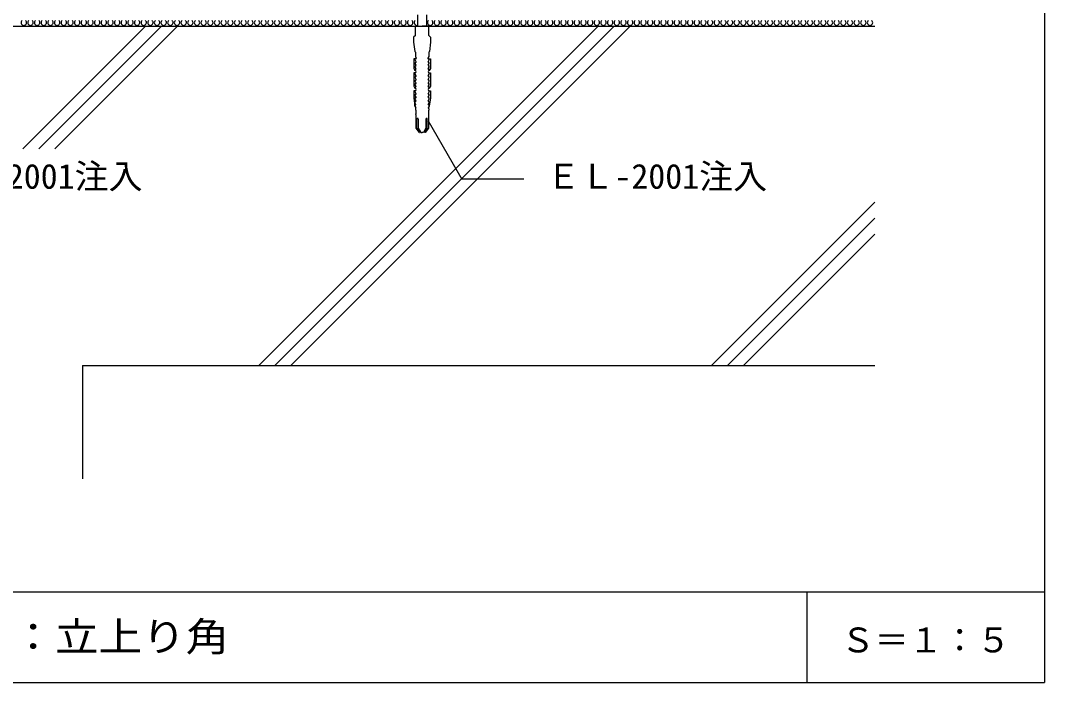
# Model space of a CAD drawing. Units: millimetres, scale not verified. Extents: x -410 to 390, y -272 to 318.
# Drawn here: x -62.6 to 389.8, y -272.4 to 20.1 of the extents above; entities that cross this region are included whole.
import ezdxf
from ezdxf.enums import TextEntityAlignment as Align

# ---------------------------------------------------------------- set-up
doc = ezdxf.new("R2010")
doc.units = ezdxf.units.MM
doc.header["$LTSCALE"] = 5
for name, color, linetype in [('2-2_in line', 7, 'Continuous'), ('2-3', 3, 'Continuous'), ('2-7_ビス', 7, 'Continuous'), ('2-A_moji', 7, 'Continuous'), ('2-D_ハッチ他', 4, 'Continuous'), ('2-E_con他', 4, 'Continuous'), ('F-2', 7, 'Continuous'), ('F-5', 6, 'Continuous'), ('F-7', 1, 'Continuous'), ('F-A', 7, 'Continuous')]:
    doc.layers.add(name, color=color, linetype=linetype)
doc.styles.add('HG丸ｺﾞｼｯｸM-PRO', font='')
doc.styles.add('ＭＳ ゴシック', font='')
doc.styles.get('HG丸ｺﾞｼｯｸM-PRO').set_extended_font_data('HG丸ｺﾞｼｯｸM-PRO')
doc.styles.get('ＭＳ ゴシック').set_extended_font_data('MS Gothic')

msp = doc.modelspace()

# ---------------------------------------------------------------- linework, layer by layer
at = {"layer": '2-2_in line'}
msp.add_lwpolyline([(-185.158, 267.608), (-185.158, 17.608), (314.842, 17.608)], dxfattribs=at)
at = {"layer": '2-3'}
for q in [(314.842, -132.392), (-35.158, -182.392)]:
    msp.add_line((-35.158, -132.392), q, dxfattribs=at)
at = {"layer": '2-7_ビス'}
for p, q in [((112.842, 22.608), (112.842, 17.608)), ((116.842, 22.608), (116.842, 17.608)), ((111.673, -2.016), (111.673, -2.016)), ((111.673, -2.016), (111.673, -2.016)), ((118.011, -2.016), (118.011, -2.016)), ((118.011, -2.016), (118.011, -2.016)), ((111.673, -17.683), (112.106, -18.507)), ((118.011, -17.683), (117.578, -18.507))]:
    msp.add_line(p, q, dxfattribs=at)
for points in [[(111.842, 13.513), (111.842, 17.608), (114.842, 17.608)], [(117.842, 13.513), (117.842, 17.608), (114.842, 17.608)], [(111.842, 13.513), (111.092, 12.688), (111.092, 10.59), (111.64, 6.472), (111.882, 6.064), (111.842, 6.064), (111.842, 4.25), (112.275, 3.426)], [(117.842, 13.513), (118.592, 12.688), (118.592, 10.59), (118.044, 6.472), (117.802, 6.064), (117.842, 6.064), (117.842, 4.25), (117.409, 3.426)], [(112.145, 3.178), (111.167, 3.178), (111.167, -1.055), (111.669, -2.016), (111.673, -2.016)], [(112.214, 1.859), (111.706, 2.684), (111.706, 3.178)], [(112.214, 0.293), (111.706, 1.117), (111.706, 1.595), (112.055, 1.612)], [(112.157, -1.274), (111.706, -0.45), (111.706, 0.028), (112.054, 0.045)], [(117.471, 1.859), (117.978, 2.684), (117.978, 3.178)], [(117.471, 0.293), (117.978, 1.117), (117.978, 1.595), (117.629, 1.612)], [(117.528, -1.274), (117.978, -0.45), (117.978, 0.028), (117.63, 0.045)], [(117.539, 3.178), (118.517, 3.178), (118.517, -1.055), (118.016, -2.016), (118.011, -2.016)], [(111.706, -3.088), (111.167, -3.088), (111.167, -8.885), (111.673, -9.85)], [(111.673, -2.016), (111.677, -1.539), (111.995, -1.522)], [(112.214, -4.407), (111.706, -3.583), (111.706, -3.088)], [(117.471, -4.407), (117.978, -3.583), (117.978, -3.088)], [(118.011, -2.016), (118.007, -1.539), (117.69, -1.522)], [(117.978, -3.088), (118.517, -3.088), (118.517, -8.885), (118.011, -9.85)], [(112.214, -5.974), (111.706, -5.15), (111.706, -4.672), (112.054, -4.655)], [(112.214, -7.541), (111.706, -6.716), (111.706, -6.239), (112.054, -6.222)], [(112.156, -9.107), (111.706, -8.283), (111.706, -7.805), (112.054, -7.788)], [(117.471, -5.974), (117.978, -5.15), (117.978, -4.672), (117.63, -4.655)], [(117.471, -7.541), (117.978, -6.716), (117.978, -6.239), (117.63, -6.222)], [(117.528, -9.107), (117.978, -8.283), (117.978, -7.805), (117.63, -7.788)], [(111.706, -10.922), (111.167, -10.922), (111.167, -14.17), (111.673, -17.683), (111.674, -17.205), (111.982, -17.188)], [(111.673, -9.85), (111.677, -9.372), (111.998, -9.355)], [(112.181, -13.807), (111.701, -12.983), (111.706, -12.505), (112.054, -12.488)], [(112.214, -12.241), (111.706, -11.416), (111.706, -10.922)], [(117.471, -12.241), (117.978, -11.416), (117.978, -10.922)], [(117.503, -13.807), (117.983, -12.983), (117.978, -12.505), (117.63, -12.488)], [(118.011, -9.85), (118.007, -9.372), (117.687, -9.355)], [(117.978, -10.922), (118.517, -10.922), (118.517, -14.17), (118.011, -17.683), (118.011, -17.205), (117.702, -17.188)], [(112.127, -16.941), (111.676, -16.116), (111.678, -15.639), (112.001, -15.622)], [(112.149, -15.374), (111.685, -14.55), (111.689, -14.072), (112.024, -14.055)], [(117.535, -15.374), (117.999, -14.55), (117.995, -14.072), (117.66, -14.055)], [(117.557, -16.941), (118.008, -16.116), (118.006, -15.639), (117.684, -15.622)], [(111.977, -18.755), (111.842, -18.755), (111.842, -19.538), (111.992, -19.538), (111.992, -21.146), (111.999, -21.146)], [(112.049, -21.476), (112.049, -27.426), (112.489, -28.078), (113.492, -29.392), (113.642, -29.392), (112.556, -27.426), (112.556, -23.455)], [(117.635, -21.476), (117.635, -27.426), (117.195, -28.078), (116.192, -29.392), (116.043, -29.392), (117.128, -27.426), (117.128, -23.455)], [(117.708, -18.755), (117.842, -18.755), (117.842, -19.538), (117.692, -19.538), (117.692, -21.146), (117.686, -21.146)], [(113.14, -23.455), (113.14, -27.426), (114.225, -29.392), (114.842, -29.392)], [(116.545, -23.455), (116.545, -27.426), (115.459, -29.392), (114.842, -29.392)]]:
    msp.add_lwpolyline(points, dxfattribs=at)
for centre, major_axis, start_param, end_param in [((112.006, 1.835), (0, -0.229), 0.2312026, 1.6765256), ((112.006, 0.268), (0, -0.229), 0.2312026, 1.6765256), ((112.135, 3.35), (0, -0.172), 0.06848, 2.1628795), ((117.55, 3.35), (0, -0.172), 4.1203058, 6.2147054), ((117.678, 1.835), (0, -0.229), 4.6066597, 6.0519827), ((117.678, 0.268), (0, -0.229), 4.6066597, 6.0519827), ((111.652, -2.552), (0, -0.536), 0.0442118, 3.0973809), ((111.949, -1.298), (0, -0.229), 0.2312026, 1.6765256), ((112.006, -4.432), (0, -0.229), 0.2312026, 1.6765256), ((117.678, -4.432), (0, -0.229), 4.6066597, 6.0519827), ((117.735, -1.298), (0, -0.229), 4.6066597, 6.0519827), ((118.033, -2.552), (0, -0.536), 3.1858044, 6.2389735), ((112.006, -5.998), (0, -0.229), 0.2312026, 1.6765256), ((112.006, -7.565), (0, -0.229), 0.2312026, 1.6765256), ((117.678, -5.998), (0, -0.229), 4.6066597, 6.0519827), ((117.678, -7.565), (0, -0.229), 4.6066597, 6.0519827), ((111.652, -10.386), (0, -0.536), 0.0442118, 3.0973809), ((111.949, -9.132), (0, -0.229), 0.2312026, 1.6765256), ((112.006, -12.265), (0, -0.229), 0.2312026, 1.6765256), ((117.678, -12.265), (0, -0.229), 4.6066597, 6.0519827), ((117.735, -9.132), (0, -0.229), 4.6066597, 6.0519827), ((118.033, -10.386), (0, -0.536), 3.1858044, 6.2389735), ((111.92, -16.965), (0, -0.229), 0.2312026, 1.6765256), ((111.942, -15.398), (0, -0.229), 0.2312026, 1.6765256), ((111.974, -13.832), (0, -0.229), 0.2312026, 1.6765256), ((117.71, -13.832), (0, -0.229), 4.6066597, 6.0519827), ((117.742, -15.398), (0, -0.229), 4.6066597, 6.0519827), ((117.765, -16.965), (0, -0.229), 4.6066597, 6.0519827), ((111.964, -18.582), (0, -0.174), 0.0818475, 2.1771705), ((111.322, -21.44), (0, -0.8), 1.5261677, 1.947508), ((117.721, -18.582), (0, -0.174), 4.1060148, 6.2013378), ((118.362, -21.44), (0, -0.8), 4.3356773, 4.7570176), ((112.848, -23.465), (0, -0.321), 1.5390306, 4.6806232), ((116.836, -23.465), (0, -0.321), 1.6025621, 4.7441547)]:
    msp.add_ellipse(centre, major_axis=major_axis, ratio=0.909574, start_param=start_param, end_param=end_param, dxfattribs=at)
at = {"layer": '2-A_moji'}
for p in [(117.462, -24.168), (159.812, -50.032)]:
    msp.add_line(p, (132.395, -50.032), dxfattribs=at)
at = {"layer": '2-D_ハッチ他'}
for centre, end in [((-61.156, 19.15), 52.47649), ((-58.213, 19.15), 52.47649), ((-55.269, 19.15), 52.47649), ((-52.325, 19.15), 52.47649), ((-49.381, 19.15), 52.47649), ((-46.437, 19.15), 52.47649), ((-43.493, 19.15), 52.47649), ((-40.549, 19.15), 52.47649), ((-37.605, 19.15), 52.47649), ((-34.661, 19.15), 52.47649), ((-31.717, 19.15), 52.47649), ((-28.773, 19.15), 52.47649), ((-25.829, 19.15), 52.47649), ((-22.886, 19.15), 52.47649), ((-19.942, 19.15), 52.47649), ((-16.998, 19.15), 52.47649), ((-14.054, 19.15), 52.47649), ((-11.11, 19.15), 52.47649), ((-8.166, 19.15), 52.47649), ((-5.222, 19.15), 52.47649), ((-2.278, 19.15), 52.47649), ((0.666, 19.15), 52.47649), ((3.61, 19.15), 52.47649), ((6.554, 19.15), 52.47649), ((9.498, 19.15), 52.47649), ((12.442, 19.15), 52.47649), ((15.385, 19.15), 52.47649), ((18.329, 19.15), 52.47649), ((21.273, 19.15), 52.47649), ((24.217, 19.15), 52.47649), ((27.161, 19.15), 52.47649), ((30.105, 19.15), 52.47649), ((33.049, 19.15), 52.47649), ((35.993, 19.15), 52.47649), ((38.937, 19.15), 52.47649), ((41.881, 19.15), 52.47649), ((44.825, 19.15), 52.47649), ((47.769, 19.15), 52.47649), ((50.712, 19.15), 52.47649), ((53.656, 19.15), 52.47649), ((56.6, 19.15), 52.47649), ((59.544, 19.15), 52.47649), ((62.488, 19.15), 52.47649), ((65.432, 19.15), 52.47649), ((68.376, 19.15), 52.47649), ((71.32, 19.15), 52.47649), ((74.264, 19.15), 52.47649), ((77.208, 19.15), 52.47649), ((80.152, 19.15), 52.47649), ((83.096, 19.15), 52.47649), ((86.04, 19.15), 52.47649), ((88.983, 19.15), 52.47649), ((91.927, 19.15), 52.47649), ((94.871, 19.15), 52.47649), ((97.815, 19.15), 52.47649), ((100.759, 19.15), 52.47649), ((103.703, 19.15), 52.47649), ((106.647, 19.15), 52.47649), ((109.591, 19.15), 52.47649), ((112.535, 19.15), 284.73748), ((118.423, 19.15), 52.47649), ((121.367, 19.15), 52.47649), ((124.31, 19.15), 52.47649), ((127.254, 19.15), 52.47649), ((130.198, 19.15), 52.47649), ((133.142, 19.15), 52.47649), ((136.086, 19.15), 52.47649), ((139.03, 19.15), 52.47649), ((141.974, 19.15), 52.47649), ((144.918, 19.15), 52.47649), ((147.862, 19.15), 52.47649), ((150.806, 19.15), 52.47649), ((153.75, 19.15), 52.47649), ((156.694, 19.15), 52.47649), ((159.638, 19.15), 52.47649), ((162.581, 19.15), 52.47649), ((165.525, 19.15), 52.47649), ((168.469, 19.15), 52.47649), ((171.413, 19.15), 52.47649), ((174.357, 19.15), 52.47649), ((177.301, 19.15), 52.47649), ((180.245, 19.15), 52.47649), ((183.189, 19.15), 52.47649), ((186.133, 19.15), 52.47649), ((189.077, 19.15), 52.47649), ((192.021, 19.15), 52.47649), ((194.965, 19.15), 52.47649), ((197.908, 19.15), 52.47649), ((200.852, 19.15), 52.47649), ((203.796, 19.15), 52.47649), ((206.74, 19.15), 52.47649), ((209.684, 19.15), 52.47649), ((212.628, 19.15), 52.47649), ((215.572, 19.15), 52.47649), ((218.516, 19.15), 52.47649), ((221.46, 19.15), 52.47649), ((224.404, 19.15), 52.47649), ((227.348, 19.15), 52.47649), ((230.292, 19.15), 52.47649), ((233.236, 19.15), 52.47649), ((236.179, 19.15), 52.47649), ((239.123, 19.15), 52.47649), ((242.067, 19.15), 52.47649), ((245.011, 19.15), 52.47649), ((247.955, 19.15), 52.47649), ((250.899, 19.15), 52.47649), ((253.843, 19.15), 52.47649), ((256.787, 19.15), 52.47649), ((259.731, 19.15), 52.47649), ((262.675, 19.15), 52.47649), ((265.619, 19.15), 52.47649), ((268.563, 19.15), 52.47649), ((271.507, 19.15), 52.47649), ((274.45, 19.15), 52.47649), ((277.394, 19.15), 52.47649), ((280.338, 19.15), 52.47649), ((283.282, 19.15), 52.47649), ((286.226, 19.15), 52.47649), ((289.17, 19.15), 52.47649), ((292.114, 19.15), 52.47649), ((295.058, 19.15), 52.47649), ((298.002, 19.15), 52.47649), ((300.946, 19.15), 52.47649), ((303.89, 19.15), 52.47649), ((306.834, 19.15), 52.47649), ((309.777, 19.15), 52.47649), ((312.721, 19.15), 52.47649)]:
    msp.add_arc(centre, 1.208, 127.52351, end, dxfattribs=at)
at = {"layer": '2-E_con他'}
for p, q in [((-61.594, -36.662), (-7.324, 17.608)), ((-54.523, -36.662), (-0.253, 17.608)), ((-47.452, -36.662), (6.818, 17.608)), ((42.676, -132.392), (192.676, 17.608)), ((49.747, -132.392), (199.747, 17.608)), ((56.818, -132.392), (206.818, 17.608)), ((242.676, -132.392), (314.842, -60.225)), ((249.747, -132.392), (314.842, -67.296)), ((256.818, -132.392), (314.842, -74.367))]:
    msp.add_line(p, q, dxfattribs=at)
at = {"layer": 'F-2'}
msp.add_line((284.842, -232.392), (284.842, -272.392), dxfattribs=at)
at = {"layer": 'F-5'}
msp.add_line((-410.158, -232.392), (389.842, -232.392), dxfattribs=at)
at = {"layer": 'F-7'}
for p in [(389.842, 317.608), (-410.158, -272.392)]:
    msp.add_line(p, (389.842, -272.392), dxfattribs=at)

# ---------------------------------------------------------------- texts
at = {"layer": '2-A_moji', "style": 'ＭＳ ゴシック'}
for p in [(-106.151, -57.532), (169.812, -57.532)]:
    msp.add_text('ＥＬ-2001注入', height=11, dxfattribs=at).set_placement(p, align=Align.BOTTOM_LEFT)
at = {"layer": 'F-A', "style": 'HG丸ｺﾞｼｯｸM-PRO', "width": 1.1}
msp.add_text('部位：立上り角', height=12.83, dxfattribs=at).set_placement((-105.158, -262.392), align=Align.BOTTOM_LEFT)
at = {"layer": 'F-A', "style": 'HG丸ｺﾞｼｯｸM-PRO'}
msp.add_text('Ｓ＝１：５', height=11, dxfattribs=at).set_placement((299.842, -262.392), align=Align.BOTTOM_LEFT)

doc.saveas('drawing.dxf')
